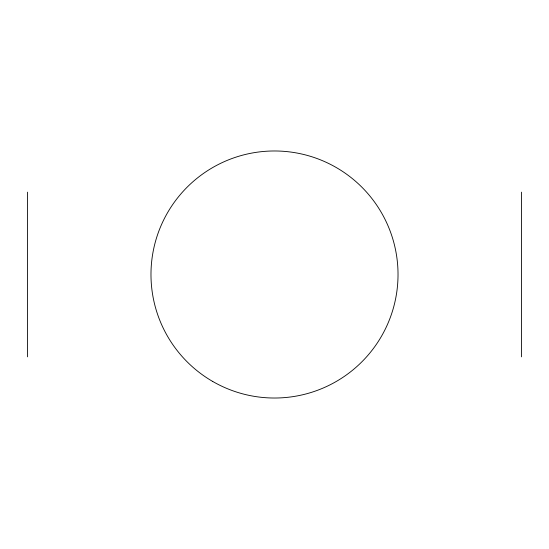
<?xml version="1.0" encoding="UTF-8"?>
<svg xmlns="http://www.w3.org/2000/svg" width="549" height="549" viewBox="0 0 549 549"><rect width="100%" height="100%" fill="white"/><g stroke="black" fill="none" stroke-linecap="round" stroke-linejoin="round"><path stroke-width="0.82" d="M521.55 192.15L521.55 356.85M27.45 192.15L27.45 356.85M212.738 381.473A123.525 123.525 0 0 0 398.025 274.5A123.525 123.525 0 0 0 212.738 167.527A123.525 123.525 0 0 0 212.738 381.473"/></g></svg>
